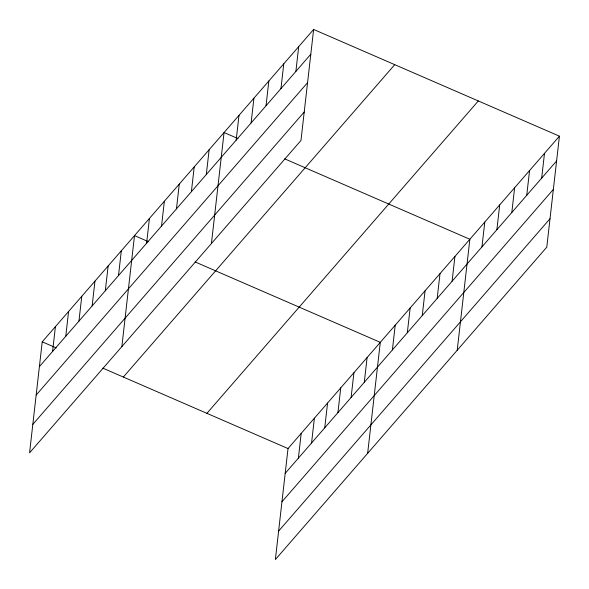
<?xml version="1.0" encoding="UTF-8"?>
<svg xmlns="http://www.w3.org/2000/svg" width="589" height="589" viewBox="0 0 589 589"><rect width="100%" height="100%" fill="white"/><g stroke="black" fill="none" stroke-linecap="round" stroke-linejoin="round"><path stroke-width="0.88" d="M313.628 29.45L42.224 341.834L29.575 452.831L300.979 140.447L313.628 29.45L559.425 136.169L546.776 247.166L275.372 559.55L288.021 448.553L559.425 136.169M52.583 351.442L55.41 326.659M65.769 336.267L68.589 311.485M78.948 321.093L81.775 296.311M92.134 305.927L94.954 281.137M105.313 290.752L108.14 265.97M118.499 275.578L121.319 250.796M121.857 346.619L134.506 235.622L148.428 241.667M146.609 243.22L149.429 218.438M161.533 226.043L164.36 201.261M176.457 208.859L179.284 184.077M191.388 191.683L194.208 166.901M206.312 174.499L209.139 149.716M211.422 243.537L224.063 132.532L237.993 138.584M236.167 140.138L238.994 115.356M251.098 122.954L253.918 98.172M266.022 105.777L268.849 80.995M280.953 88.593L283.773 63.811M295.877 71.416L298.704 46.634M298.373 458.161L301.2 433.379M311.559 442.987L314.386 418.205M324.738 427.82L327.565 403.031M337.924 412.646L340.744 387.864M351.103 397.472L353.93 372.69M364.289 382.298L367.109 357.516M367.646 453.339L380.295 342.342L195.128 261.943M392.399 349.947L395.219 325.165M407.323 332.763L410.15 307.981M422.254 315.586L425.074 290.797M437.178 298.402L440.005 273.62M452.109 281.218L454.929 256.436M457.211 350.256L469.86 239.259L284.693 158.861M481.964 246.857L484.784 222.075M496.888 229.681L499.715 204.898M511.819 212.496L514.639 187.714M526.743 195.32L529.57 170.53M541.674 178.136L544.494 153.354M39.404 366.616L310.808 54.232M36.157 395.064L307.561 82.681M32.822 424.374L304.226 111.998M123.337 377.048L394.74 64.665M206.908 413.338L478.312 100.955M285.194 473.335L556.598 160.952M281.954 501.784L553.358 189.408M278.612 531.101L550.016 218.718M42.224 341.834L56.154 347.878M102.854 368.154L288.021 448.553"/></g></svg>
